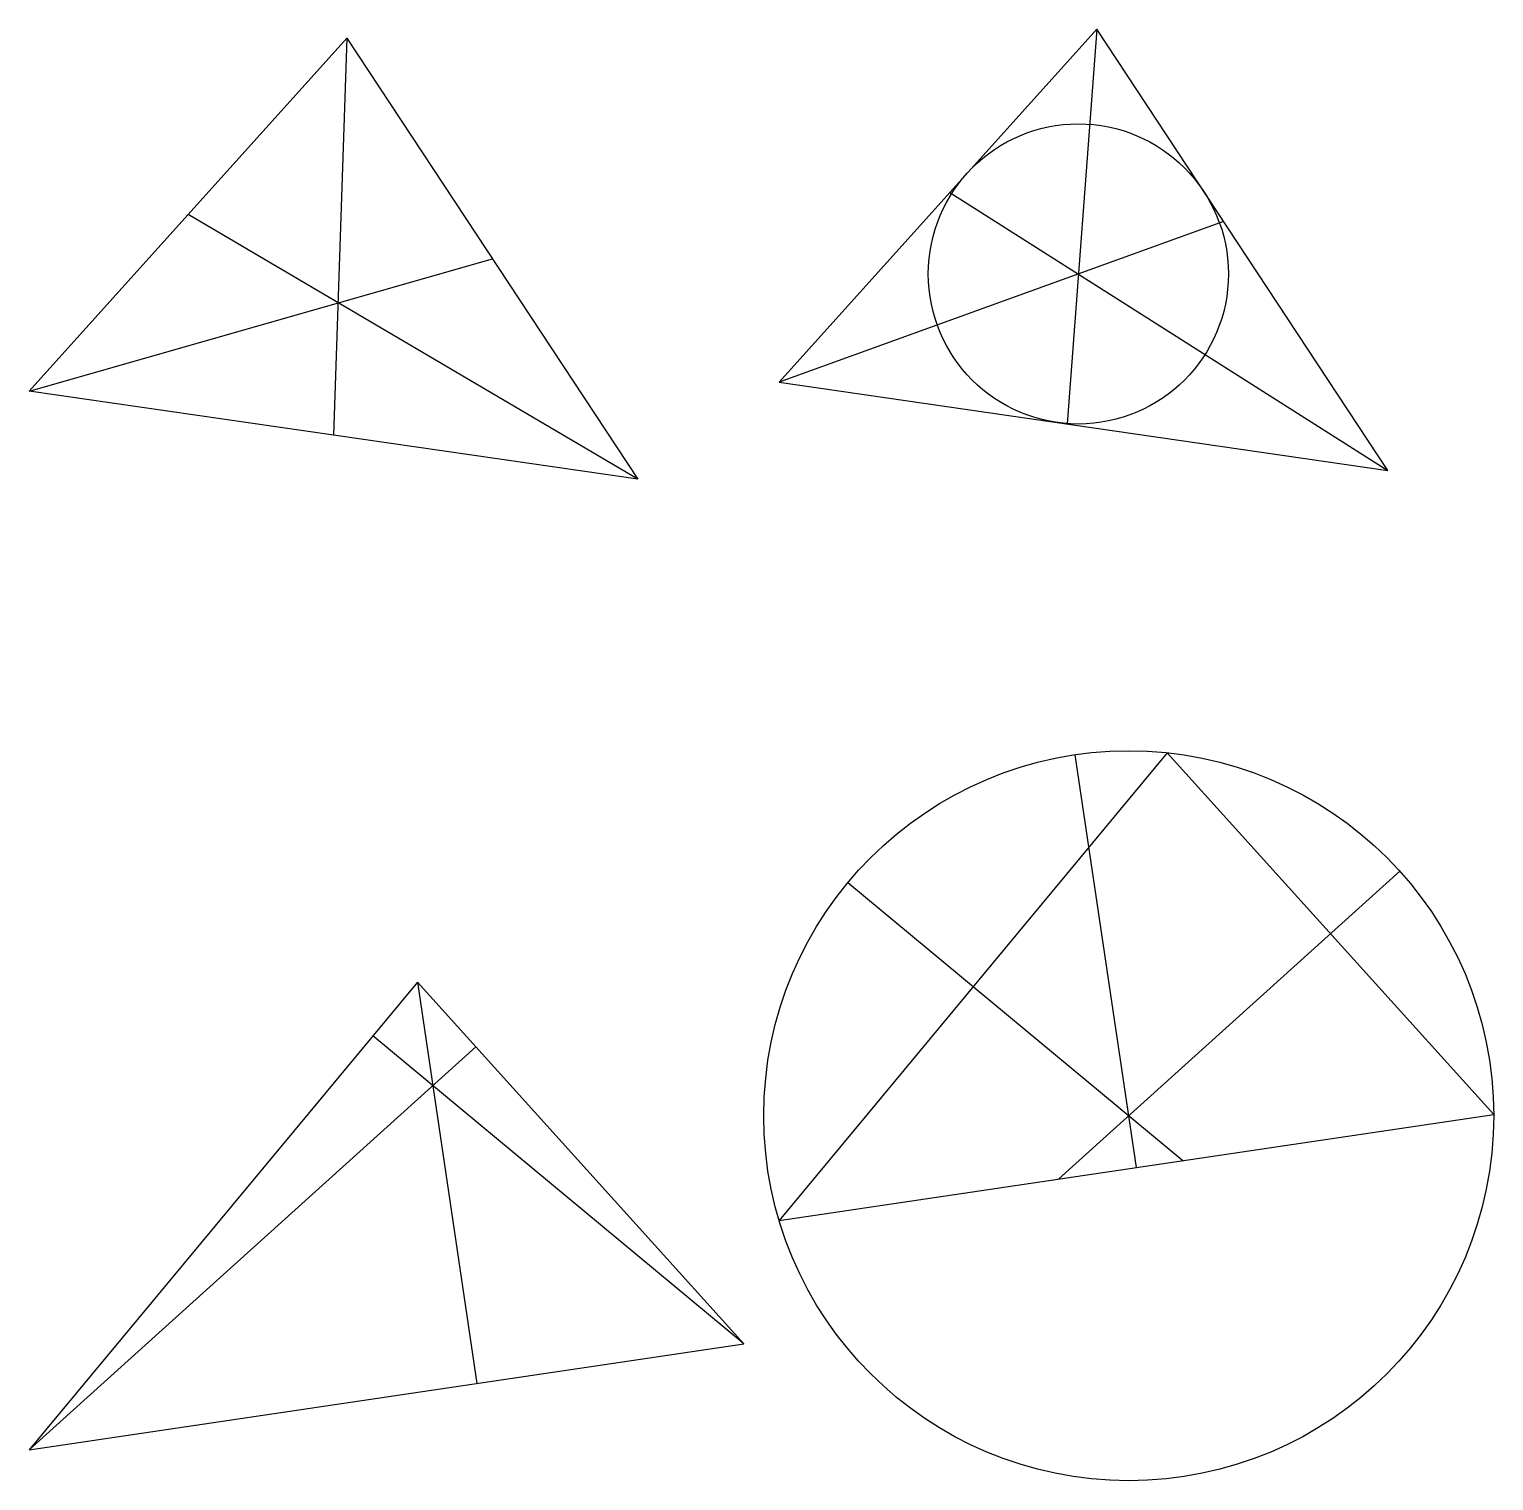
# Model space of a CAD drawing. Header units: millimetres. Extents: x 29 to 195, y 90 to 255.
import ezdxf

# ---------------------------------------------------------------- set-up
doc = ezdxf.new("R2010")
doc.units = ezdxf.units.MM

msp = doc.modelspace()

# ---------------------------------------------------------------- linework, layer by layer
for p, q in [((29, 214), (65, 254)), ((65, 254), (63.5, 209)), ((65, 254), (98, 204)), ((150, 255), (114, 215)), ((150, 255), (146.65, 210.27)), ((183, 205), (150, 255)), ((133.36, 236.51), (183, 205)), ((98, 204), (47, 234)), ((164.38, 233.22), (114, 215)), ((29, 214), (81.5, 229)), ((114, 215), (183, 205)), ((98, 204), (29, 214)), ((158, 173), (114, 120)), ((154.5, 126), (147.57, 172.78)), ((195, 132), (158, 173)), ((184.34, 159.58), (145.69, 124.69)), ((121.8, 158.29), (159.76, 126.78)), ((73, 147), (29, 94)), ((110, 106), (73, 147)), ((73, 147), (79.74, 101.52)), ((29, 94), (79.61, 139.67)), ((110, 106), (67.95, 140.91)), ((114, 120), (195, 132)), ((29, 94), (110, 106))]:
    msp.add_line(p, q)
for centre, radius in [((147.92, 227.27), 17.01), ((153.63, 131.86), 41.37)]:
    msp.add_circle(centre, radius)

doc.saveas('drawing.dxf')
